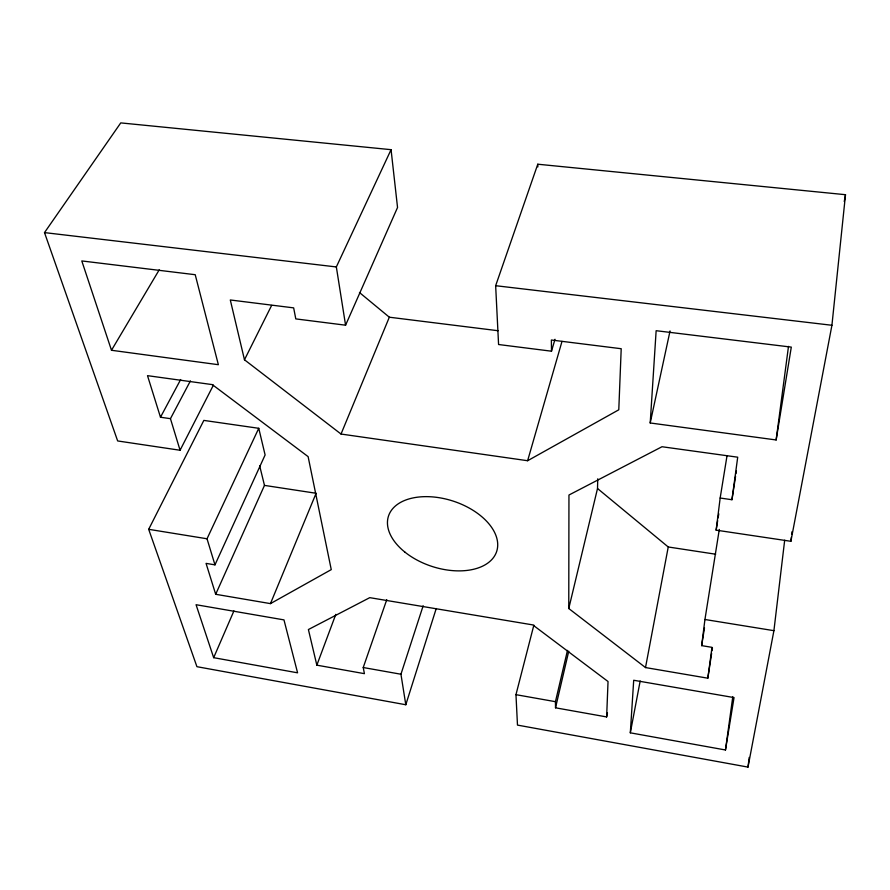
<?xml version="1.0" encoding="UTF-8"?>
<svg xmlns="http://www.w3.org/2000/svg" width="890" height="890" viewBox="0 0 890 890"><rect width="100%" height="100%" fill="white"/><g stroke="black" fill="none" stroke-linecap="round" stroke-linejoin="round"><path stroke-width="1.33" d="M711.611 653.449L707.828 678.191L645.506 667.567L568.766 608.515L568.955 495.018L661.993 446.736L737.71 457.193L731.958 499.724L720.166 498.022L727.041 455.613M568.766 608.515L597.513 488.51L597.746 478.831M567.486 650.379L555.449 701.687L555.516 707.806L606.635 716.928L608.037 681.518L532.743 624.891L369.762 597.657L308.396 629.542L316.84 665.164L364.422 673.663L363.231 667.522L386.772 599.671M630.32 732.826L633.702 680.26L734.039 697.582L725.472 749.981L630.32 732.826L640.177 680.961M650.212 422.973L656.141 330.702L791.299 347.111L776.136 439.96L650.212 422.973L670.048 330.947M720.166 498.022L716.139 530.151L790.887 541.298L831.928 325.273L845.5 194.699L537.783 164.216L495.652 285.701L498.578 344.519L551.5 351.205L555.004 339.279M790.887 541.298L791.366 537.182M791.677 534.445L792 531.708M533.866 625.114L515.966 694.667L517.479 725.094L748.001 767.102L773.911 630.676L784.68 540.208M707.828 678.191L712 647.341L701.665 645.628L704.936 619.496L719.298 529.45M748.001 767.102L749.202 757.446M776.136 439.96L788.495 346.377M725.472 749.981L732.781 696.803M712.022 650.701L712.445 647.953M731.958 499.724L735.563 476.406M735.986 473.669L736.408 470.921M701.665 645.628L704.491 627.828M716.139 530.151L717.674 520.628M718.119 517.902L718.775 513.819M844.254 201.507L845.5 194.699M645.506 667.567L668.245 546.983L597.513 488.51M606.635 716.928L607.458 712.89M555.516 707.806L568.743 651.224M213.411 385.114L180.069 450.251L117.658 440.951L44.5 232.602L120.751 122.898L391.066 149.676L397.541 207.481L345.576 325.195L295.791 318.898L293.655 307.873L230.299 299.974L244.472 359.782L341.026 434.042L527.625 460.72L561.99 341.415M180.069 450.251L170.446 418.667L160.478 417.232L147.506 375.658L212.321 384.614L308.118 456.637L331.258 569.622L270.46 603.62L215.691 594.286L206.057 563.381L214.968 564.861L265.109 454.957L258.756 428.301L203.843 420.403L148.686 529.316L196.924 666.688L405.796 704.747L436.234 608.526M405.796 704.747L400.945 674.231L423.162 605.756M316.84 665.164L335.808 614.356M270.46 603.62L316.106 493.271L264.475 485.395L259.624 465.603M341.026 434.042L389.33 317.207L359.46 292.521M213.667 657.677L196.056 604.71L283.966 619.885L297.583 672.818L213.667 657.677L233.925 610.907M215.691 594.286L264.475 485.395M214.968 564.861L207.025 538.773L258.756 428.301M345.576 325.195L336.342 266.944L391.066 149.676M244.472 359.782L271.617 305.437M170.446 418.667L190.416 380.887M160.478 417.232L180.659 379.541M111.484 350.271L81.791 260.937L195.221 274.71L218.362 364.7L111.484 350.271L159.254 269.792M527.625 460.72L618.784 409.801L621.209 348.724L551.377 340.013L551.5 351.205M44.5 232.602L336.342 266.944M495.652 285.701L831.928 325.273M389.33 317.207L498.066 330.724M668.245 546.983L715.671 554.214M148.686 529.316L207.025 538.773M704.936 619.496L773.911 630.676M363.231 667.522L400.945 674.231M515.966 694.667L555.449 701.687M537.783 164.216L537.838 166.931M405.061 552.234A56.916 34.343 18.1 0 0 496.331 552.412A56.916 34.343 18.1 0 0 426.321 496.642A56.916 34.343 18.1 0 0 405.061 552.234"/></g></svg>
